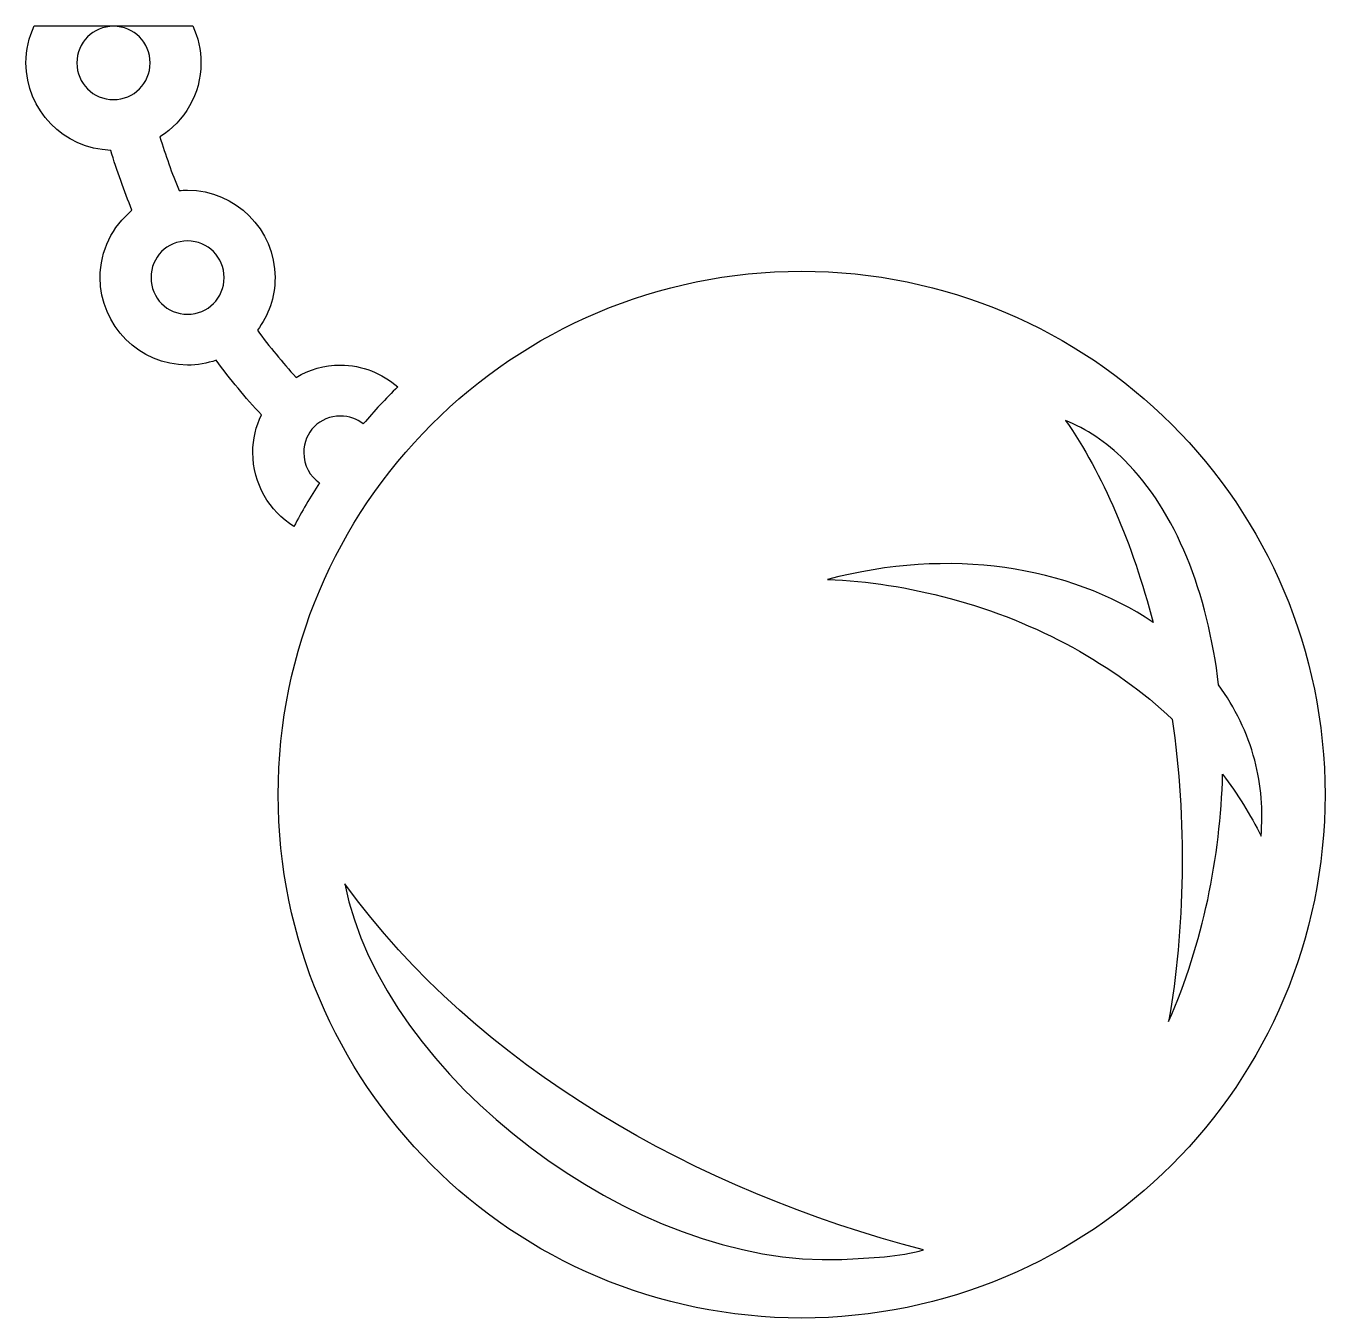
# Model space of a CAD drawing. Header units: centimetres. Extents: x -10.1 to 10, y -10 to 10.
import ezdxf

# ---------------------------------------------------------------- set-up
doc = ezdxf.new("R2010")
doc.units = ezdxf.units.CM
doc.header["$MEASUREMENT"] = 0
doc.layers.add('Layer 1', color=7, linetype='Continuous')

msp = doc.modelspace()

# ---------------------------------------------------------------- linework, layer by layer
at = {"layer": 'Layer 1'}
for points, knots in [([(-10.00562, 10.00435), (-10.08772, 9.8302), (-10.13347, 9.63631), (-10.13347, 9.43243), (-10.13347, 9.43243), (-10.13347, 8.70351), (-9.54607, 8.10228), (-8.82234, 8.07913), (-8.82234, 8.07913), (-8.7259, 7.76342), (-8.61589, 7.45399), (-8.49284, 7.15143), (-8.49284, 7.15143), (-8.7932, 6.90213), (-8.9857, 6.52659), (-8.9857, 6.10904), (-8.9857, 6.10904), (-8.9857, 5.3657), (-8.37574, 4.75444), (-7.63236, 4.75444), (-7.63236, 4.75444), (-7.47803, 4.75444), (-7.32959, 4.78113), (-7.19086, 4.8295), (-7.19086, 4.8295), (-6.97159, 4.5339), (-6.73688, 4.25146), (-6.48855, 3.98361), (-6.48855, 3.98361), (-6.57415, 3.8065), (-6.62163, 3.60832), (-6.62163, 3.39979), (-6.62163, 3.39979), (-6.62163, 2.92009), (-6.36685, 2.49558), (-5.98658, 2.25468), (-5.98658, 2.25468), (-5.8637, 2.48652), (-5.73075, 2.71275), (-5.58851, 2.9319), (-5.58851, 2.9319), (-5.73736, 3.0331), (-5.83367, 3.20262), (-5.83367, 3.39975), (-5.83367, 3.39975), (-5.83367, 3.71727), (-5.58454, 3.9664), (-5.26702, 3.9664), (-5.26702, 3.9664), (-5.13124, 3.9664), (-5.0076, 3.92086), (-4.91125, 3.84382), (-4.91125, 3.84382), (-4.74224, 4.04336), (-4.56446, 4.23451), (-4.37884, 4.41836), (-4.37884, 4.41836), (-4.61709, 4.62726), (-4.92795, 4.75444), (-5.26698, 4.75444), (-5.26698, 4.75444), (-5.5167, 4.75444), (-5.75048, 4.68444), (-5.95221, 4.56468), (-5.95221, 4.56468), (-6.16381, 4.79635), (-6.36293, 5.04033), (-6.55184, 5.29473), (-6.55184, 5.29473), (-6.37979, 5.52189), (-6.27775, 5.80471), (-6.27775, 6.10908), (-6.27775, 6.10908), (-6.27776, 6.85251), (-6.88898, 7.46373), (-7.6324, 7.46373), (-7.6324, 7.46373), (-7.67668, 7.46373), (-7.72095, 7.46137), (-7.76417, 7.45715), (-7.76417, 7.45715), (-7.87423, 7.72812), (-7.97353, 8.00466), (-8.06061, 8.28731), (-8.06061, 8.28731), (-7.67983, 8.52817), (-7.42417, 8.95238), (-7.42417, 9.43247), (-7.42417, 9.43247), (-7.42417, 9.63635), (-7.46996, 9.83028), (-7.55202, 10.00439), (-7.55202, 10.00439), (-7.55202, 10.00439), (-10.00562, 10.00439), (-10.00562, 10.00439), (-10.00562, 10.00439), (-10.00562, 10.00439), (-10.00562, 10.00435), (-10.00562, 10.00435)], [0, 0, 0, 0, 0.03846154, 0.03846154, 0.03846154, 0.03846154, 0.07692308, 0.07692308, 0.07692308, 0.07692308, 0.11538462, 0.11538462, 0.11538462, 0.11538462, 0.15384615, 0.15384615, 0.15384615, 0.15384615, 0.19230769, 0.19230769, 0.19230769, 0.19230769, 0.23076923, 0.23076923, 0.23076923, 0.23076923, 0.26923077, 0.26923077, 0.26923077, 0.26923077, 0.30769231, 0.30769231, 0.30769231, 0.30769231, 0.34615385, 0.34615385, 0.34615385, 0.34615385, 0.38461538, 0.38461538, 0.38461538, 0.38461538, 0.42307692, 0.42307692, 0.42307692, 0.42307692, 0.46153846, 0.46153846, 0.46153846, 0.46153846, 0.5, 0.5, 0.5, 0.5, 0.53846154, 0.53846154, 0.53846154, 0.53846154, 0.57692308, 0.57692308, 0.57692308, 0.57692308, 0.61538462, 0.61538462, 0.61538462, 0.61538462, 0.65384615, 0.65384615, 0.65384615, 0.65384615, 0.69230769, 0.69230769, 0.69230769, 0.69230769, 0.73076923, 0.73076923, 0.73076923, 0.73076923, 0.76923077, 0.76923077, 0.76923077, 0.76923077, 0.80769231, 0.80769231, 0.80769231, 0.80769231, 0.84615385, 0.84615385, 0.84615385, 0.84615385, 0.88461538, 0.88461538, 0.88461538, 0.88461538, 0.92307692, 0.92307692, 0.92307692, 0.92307692, 1, 1, 1, 1]), ([(-8.77882, 9.99908), (-8.4613, 9.99908), (-8.21221, 9.74999), (-8.21221, 9.43243), (-8.21221, 9.43243), (-8.21221, 9.11499), (-8.46134, 8.86582), (-8.77886, 8.86582), (-8.77886, 8.86582), (-9.09638, 8.86582), (-9.34547, 9.11491), (-9.34547, 9.43247), (-9.34547, 9.43247), (-9.34547, 9.74999), (-9.09638, 9.99908), (-8.77882, 9.99908)], [0, 0, 0, 0, 0.2, 0.2, 0.2, 0.2, 0.4, 0.4, 0.4, 0.4, 0.6, 0.6, 0.6, 0.6, 1, 1, 1, 1]), ([(-7.6324, 6.6757), (-7.31488, 6.6757), (-7.06575, 6.42661), (-7.06575, 6.10909), (-7.06575, 6.10909), (-7.06575, 5.79157), (-7.31488, 5.54244), (-7.6324, 5.54244), (-7.6324, 5.54244), (-7.94992, 5.54244), (-8.1977, 5.79157), (-8.1977, 6.10909), (-8.1977, 6.10909), (-8.1977, 6.42661), (-7.94993, 6.67574), (-7.6324, 6.67574), (-7.6324, 6.67574), (-7.6324, 6.67574), (-7.6324, 6.6757), (-7.6324, 6.6757)], [0, 0, 0, 0, 0.16666667, 0.16666667, 0.16666667, 0.16666667, 0.33333333, 0.33333333, 0.33333333, 0.33333333, 0.5, 0.5, 0.5, 0.5, 0.66666667, 0.66666667, 0.66666667, 0.66666667, 1, 1, 1, 1]), ([(1.87386, 6.20662), (-2.60556, 6.20662), (-6.22766, 2.58313), (-6.22766, -1.89625), (-6.22766, -1.89625), (-6.22766, -6.37558), (-2.60556, -9.99773), (1.87386, -9.99773), (1.87386, -9.99773), (6.35324, -9.99773), (9.97669, -6.37559), (9.97669, -1.89621), (9.97669, -1.89621), (9.97669, 2.58321), (6.3532, 6.2067), (1.87386, 6.2067), (1.87386, 6.2067), (1.87386, 6.2067), (1.87386, 6.20662), (1.87386, 6.20662)], [0, 0, 0, 0, 0.16666667, 0.16666667, 0.16666667, 0.16666667, 0.33333333, 0.33333333, 0.33333333, 0.33333333, 0.5, 0.5, 0.5, 0.5, 0.66666667, 0.66666667, 0.66666667, 0.66666667, 1, 1, 1, 1]), ([(5.9615, 3.89919), (6.2786, 3.76484), (6.58947, 3.56648), (6.87338, 3.28253), (6.87338, 3.28253), (7.66858, 2.48733), (8.16161, 1.22937), (8.32944, -0.19759), (8.32944, -0.19759), (8.58274, -0.54556), (8.77419, -0.93561), (8.88817, -1.36122), (8.88817, -1.36122), (8.99216, -1.74917), (9.01615, -2.1474), (8.98705, -2.53804), (8.98705, -2.53804), (8.82428, -2.20778), (8.62483, -1.88676), (8.39143, -1.57998), (8.39143, -1.57998), (8.35896, -2.86172), (8.08571, -4.19886), (7.55596, -5.40938), (7.55596, -5.40938), (7.68373, -4.69261), (7.75141, -3.93477), (7.76419, -3.13104), (7.76419, -3.13104), (7.77735, -2.30463), (7.72354, -1.4961), (7.61264, -0.72481), (7.61264, -0.72481), (6.71269, 0.1118), (5.53418, 0.77679), (4.17469, 1.14112), (4.17469, 1.14112), (3.53062, 1.31367), (2.89869, 1.41289), (2.27447, 1.43495), (2.27447, 1.43495), (4.16191, 1.94075), (6.02767, 1.64094), (7.31489, 0.7708), (7.31489, 0.7708), (6.99926, 1.99439), (6.53267, 3.06992), (5.96151, 3.89924), (5.96151, 3.89924), (5.96151, 3.89924), (5.9615, 3.89919), (5.9615, 3.89919)], [0, 0, 0, 0, 0.07142857, 0.07142857, 0.07142857, 0.07142857, 0.14285714, 0.14285714, 0.14285714, 0.14285714, 0.21428571, 0.21428571, 0.21428571, 0.21428571, 0.28571429, 0.28571429, 0.28571429, 0.28571429, 0.35714286, 0.35714286, 0.35714286, 0.35714286, 0.42857143, 0.42857143, 0.42857143, 0.42857143, 0.5, 0.5, 0.5, 0.5, 0.57142857, 0.57142857, 0.57142857, 0.57142857, 0.64285714, 0.64285714, 0.64285714, 0.64285714, 0.71428571, 0.71428571, 0.71428571, 0.71428571, 0.78571429, 0.78571429, 0.78571429, 0.78571429, 0.85714286, 0.85714286, 0.85714286, 0.85714286, 1, 1, 1, 1]), ([(-5.19986, -3.27721), (-3.13253, -6.11583), (0.2409, -8.03081), (3.76218, -8.94214), (3.76218, -8.94214), (3.38802, -9.04967), (2.95045, -9.0702), (2.49444, -9.08973), (2.49444, -9.08973), (-0.71003, -9.22711), (-4.60184, -6.25857), (-5.19995, -3.27717), (-5.19995, -3.27717), (-5.19995, -3.27717), (-5.19986, -3.27721), (-5.19986, -3.27721)], [0, 0, 0, 0, 0.2, 0.2, 0.2, 0.2, 0.4, 0.4, 0.4, 0.4, 0.6, 0.6, 0.6, 0.6, 1, 1, 1, 1])]:
    msp.add_open_spline(points, degree=3, knots=knots, dxfattribs=at)

doc.saveas('drawing.dxf')
